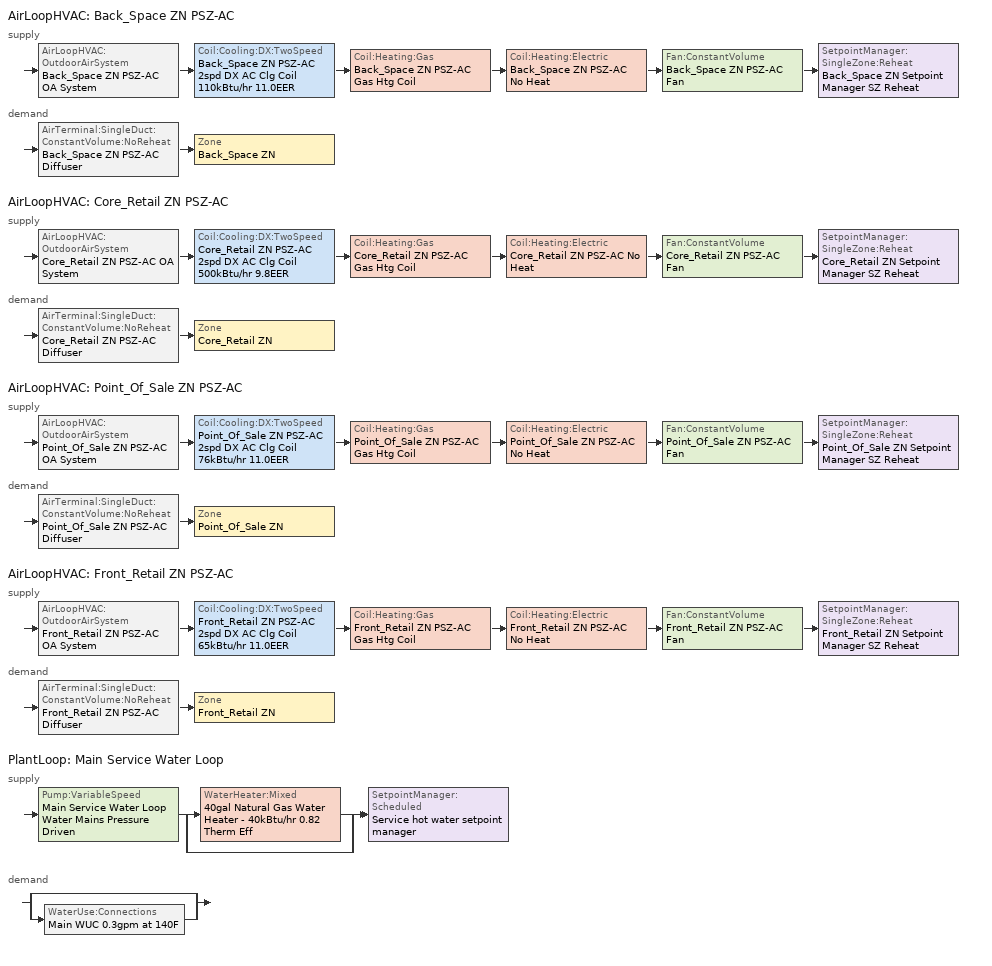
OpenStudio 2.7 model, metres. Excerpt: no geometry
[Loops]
AirLoopHVAC 'Back_Space ZN PSZ-AC'
 supply: AirLoopHVAC:OutdoorAirSystem 'Back_Space ZN PSZ-AC OA System' > Coil:Cooling:DX:TwoSpeed 'Back_Space ZN PSZ-AC 2spd DX AC Clg Coil 110kBtu/hr 11.0EER' > Coil:Heating:Gas 'Back_Space ZN PSZ-AC Gas Htg Coil' > Coil:Heating:Electric 'Back_Space ZN PSZ-AC No Heat' > Fan:ConstantVolume 'Back_Space ZN PSZ-AC Fan' > SetpointManager:SingleZone:Reheat 'Back_Space ZN Setpoint Manager SZ Reheat'
 demand: AirTerminal:SingleDuct:ConstantVolume:NoReheat 'Back_Space ZN PSZ-AC Diffuser' > Zone 'Back_Space ZN'
AirLoopHVAC 'Core_Retail ZN PSZ-AC'
 supply: AirLoopHVAC:OutdoorAirSystem 'Core_Retail ZN PSZ-AC OA System' > Coil:Cooling:DX:TwoSpeed 'Core_Retail ZN PSZ-AC 2spd DX AC Clg Coil 500kBtu/hr 9.8EER' > Coil:Heating:Gas 'Core_Retail ZN PSZ-AC Gas Htg Coil' > Coil:Heating:Electric 'Core_Retail ZN PSZ-AC No Heat' > Fan:ConstantVolume 'Core_Retail ZN PSZ-AC Fan' > SetpointManager:SingleZone:Reheat 'Core_Retail ZN Setpoint Manager SZ Reheat'
 demand: AirTerminal:SingleDuct:ConstantVolume:NoReheat 'Core_Retail ZN PSZ-AC Diffuser' > Zone 'Core_Retail ZN'
AirLoopHVAC 'Point_Of_Sale ZN PSZ-AC'
 supply: AirLoopHVAC:OutdoorAirSystem 'Point_Of_Sale ZN PSZ-AC OA System' > Coil:Cooling:DX:TwoSpeed 'Point_Of_Sale ZN PSZ-AC 2spd DX AC Clg Coil 76kBtu/hr 11.0EER' > Coil:Heating:Gas 'Point_Of_Sale ZN PSZ-AC Gas Htg Coil' > Coil:Heating:Electric 'Point_Of_Sale ZN PSZ-AC No Heat' > Fan:ConstantVolume 'Point_Of_Sale ZN PSZ-AC Fan' > SetpointManager:SingleZone:Reheat 'Point_Of_Sale ZN Setpoint Manager SZ Reheat'
 demand: AirTerminal:SingleDuct:ConstantVolume:NoReheat 'Point_Of_Sale ZN PSZ-AC Diffuser' > Zone 'Point_Of_Sale ZN'
AirLoopHVAC 'Front_Retail ZN PSZ-AC'
 supply: AirLoopHVAC:OutdoorAirSystem 'Front_Retail ZN PSZ-AC OA System' > Coil:Cooling:DX:TwoSpeed 'Front_Retail ZN PSZ-AC 2spd DX AC Clg Coil 65kBtu/hr 11.0EER' > Coil:Heating:Gas 'Front_Retail ZN PSZ-AC Gas Htg Coil' > Coil:Heating:Electric 'Front_Retail ZN PSZ-AC No Heat' > Fan:ConstantVolume 'Front_Retail ZN PSZ-AC Fan' > SetpointManager:SingleZone:Reheat 'Front_Retail ZN Setpoint Manager SZ Reheat'
 demand: AirTerminal:SingleDuct:ConstantVolume:NoReheat 'Front_Retail ZN PSZ-AC Diffuser' > Zone 'Front_Retail ZN'
PlantLoop 'Main Service Water Loop'
 supply: Pump:VariableSpeed 'Main Service Water Loop Water Mains Pressure Driven' > split
  | WaterHeater:Mixed '40gal Natural Gas Water Heater - 40kBtu/hr 0.82 Therm Eff'
  | bypass
  join > SetpointManager:Scheduled 'Service hot water setpoint manager'
 demand: split
  | bypass
  | WaterUse:Connections 'Main WUC 0.3gpm at 140F'
[Sizing:Zone] Zone Cooling Design Supply Air Temperature Input Method=SupplyAirTemperature; Zone Cooling Design Supply Air Temperature {C}=12.7778; Zone Cooling Design Supply Air Temperature Difference {deltaC}=11.11; Zone Heating Design Supply Air Temperature Input Method=SupplyAirTemperature; Zone Heating Design Supply Air Temperature {C}=50; Zone Heating Design Supply Air Temperature Difference {deltaC}=11.11; Zone Cooling Design Supply Air Humidity Ratio {kg-H2O/kg-air}=0.0085; Zone Heating Design Supply Air Humidity Ratio {kg-H2O/kg-air}=0.008; Cooling Design Air Flow Method=DesignDay; Heating Design Air Flow Method=DesignDay; Account for Dedicated Outdoor Air System=No; Dedicated Outdoor Air System Control Strategy=NeutralSupplyAir; Dedicated Outdoor Air Low Setpoint Temperature for Design {C}=autosize; Dedicated Outdoor Air High Setpoint Temperature for Design {C}=autosize
Back_Space ZN; Core_Retail ZN; Front_Retail ZN; Point_Of_Sale ZN
[Zone equipment]
Back_Space ZN: Back_Space ZN PSZ-AC Diffuser
Core_Retail ZN: Core_Retail ZN PSZ-AC Diffuser
Front_Retail ZN: Front_Retail ZN PSZ-AC Diffuser
Point_Of_Sale ZN: Point_Of_Sale ZN PSZ-AC Diffuser
[AirLoopHVAC] Availability Schedule=RetailStandalone HVACOperationSchd; Design Supply Air Flow Rate {m3/s}=AutoSize
Back_Space ZN PSZ-AC; Core_Retail ZN PSZ-AC; Point_Of_Sale ZN PSZ-AC; Front_Retail ZN PSZ-AC
[Sizing:System] Type of Load to Size On=Sensible; Design Outdoor Air Flow Rate {m3/s}=Autosize; Central Heating Maximum System Air Flow Ratio=1; Preheat Design Temperature {C}=7.22222; Preheat Design Humidity Ratio {kg-H2O/kg-Air}=0.008; Precool Design Temperature {C}=12.7778; Precool Design Humidity Ratio {kg-H2O/kg-Air}=0.008; Central Cooling Design Supply Air Temperature {C}=12.7778; Central Heating Design Supply Air Temperature {C}=50; Sizing Option=Coincident; 100% Outdoor Air in Cooling=No; 100% Outdoor Air in Heating=No; Central Cooling Design Supply Air Humidity Ratio {kg-H2O/kg-Air}=0.0085; Central Heating Design Supply Air Humidity Ratio {kg-H2O/kg-Air}=0.008; Cooling Design Air Flow Method=DesignDay; Cooling Design Air Flow Rate {m3/s}=0; Heating Design Air Flow Method=DesignDay; Heating Design Air Flow Rate {m3/s}=0; System Outdoor Air Method=ZoneSum; Zone Maximum Outdoor Air Fraction=1; Cooling Supply Air Flow Rate Per Floor Area {m3/s-m2}=0.00996765; Cooling Fraction of Autosized Cooling Supply Air Flow Rate=1; Cooling Supply Air Flow Rate Per Unit Cooling Capacity {m3/s-W}=3.94755e-05; Heating Supply Air Flow Rate Per Floor Area {m3/s-m2}=0.00996765; Heating Fraction of Autosized Heating Supply Air Flow Rate=1; Heating Fraction of Autosized Cooling Supply Air Flow Rate=1; Heating Supply Air Flow Rate Per Unit Heating Capacity {m3/s-W}=3.15882e-05; Cooling Design Capacity Method=CoolingDesignCapacity; Cooling Design Capacity {W}=autosize; Cooling Design Capacity Per Floor Area {W/m2}=234.7; Fraction of Autosized Cooling Design Capacity=1; Heating Design Capacity Method=HeatingDesignCapacity; Heating Design Capacity {W}=autosize; Heating Design Capacity Per Floor Area {W/m2}=157; Fraction of Autosized Heating Design Capacity=1; Central Cooling Capacity Control Method=OnOff
Back_Space ZN PSZ-AC; Core_Retail ZN PSZ-AC; Point_Of_Sale ZN PSZ-AC; Front_Retail ZN PSZ-AC
[SetpointManager:SingleZone:Reheat] Minimum Supply Air Temperature {C}=12.7778; Maximum Supply Air Temperature {C}=50
Name | Control Zone | Setpoint Node or NodeList
Back_Space ZN Setpoint Manager SZ Reheat | Back_Space ZN | Back_Space ZN PSZ-AC Supply Outlet Node
Core_Retail ZN Setpoint Manager SZ Reheat | Core_Retail ZN | Core_Retail ZN PSZ-AC Supply Outlet Node
Point_Of_Sale ZN Setpoint Manager SZ Reheat | Point_Of_Sale ZN | Point_Of_Sale ZN PSZ-AC Supply Outlet Node
Front_Retail ZN Setpoint Manager SZ Reheat | Front_Retail ZN | Front_Retail ZN PSZ-AC Supply Outlet Node
[Fan:ConstantVolume] Availability Schedule=RetailStandalone HVACOperationSchd; Maximum Flow Rate {m3/s}=AutoSize; Motor In Airstream Fraction=1
Name | Fan Total Efficiency | Pressure Rise {Pa} | Motor Efficiency
Back_Space ZN PSZ-AC Fan | 0.58175 | 622.722 | 0.895
Core_Retail ZN PSZ-AC Fan | 0.6006 | 1018.77 | 0.924
Point_Of_Sale ZN PSZ-AC Fan; Front_Retail ZN PSZ-AC Fan | 0.56225 | 622.722 | 0.865
[Coil:Heating:Gas] Availability Schedule=Always On Discrete; Gas Burner Efficiency=0.8; Nominal Capacity {W}=AutoSize; Parasitic Electric Load {W}=0; Parasitic Gas Load {W}=0
Back_Space ZN PSZ-AC Gas Htg Coil; Core_Retail ZN PSZ-AC Gas Htg Coil; Point_Of_Sale ZN PSZ-AC Gas Htg Coil; Front_Retail ZN PSZ-AC Gas Htg Coil
[Coil:Heating:Electric] Availability Schedule=Always Off Discrete; Efficiency=1; Nominal Capacity {W}=0
Back_Space ZN PSZ-AC No Heat; Core_Retail ZN PSZ-AC No Heat; Point_Of_Sale ZN PSZ-AC No Heat; Front_Retail ZN PSZ-AC No Heat
[Coil:Cooling:DX:TwoSpeed] Availability Schedule=Always On Discrete; Rated High Speed Total Cooling Capacity {W}=Autosize; Rated High Speed Sensible Heat Ratio=Autosize; Rated High Speed Air Flow Rate {m3/s}=Autosize; Total Cooling Capacity Function of Temperature Curve=PSZ-AC_Unitary_PackagecoolCapFT; Total Cooling Capacity Function of Flow Fraction Curve=PSZ-AC_Unitary_PackagecoolFFF; Energy Input Ratio Function of Temperature Curve=PSZ-AC DX Unitary Package EIRFT; Energy Input Ratio Function of Flow Fraction Curve=PSZ-AC_Unitary_PackagecoolEIRFFF; Part Load Fraction Correlation Curve=PSZ-AC_Unitary_PackagecoolPLR; Rated Low Speed Total Cooling Capacity {W}=Autosize; Rated Low Speed Sensible Heat Ratio=0.69; Low Speed Total Cooling Capacity Function of Temperature Curve=PSZ-AC_Unitary_PackagecoolCapFT; Low Speed Energy Input Ratio Function of Temperature Curve=PSZ-AC DX Unitary Package EIRFT; Condenser Type=AirCooled; High Speed Evaporative Condenser Effectiveness=0; High Speed Evaporative Condenser Air Flow Rate {m3/s}=Autosize; High Speed Evaporative Condenser Pump Rated Power Consumption {W}=Autosize; Low Speed Evaporative Condenser Effectiveness=0; Low Speed Evaporative Condenser Air Flow Rate {m3/s}=Autosize; Low Speed Evaporative Condenser Pump Rated Power Consumption {W}=Autosize; Basin Heater Capacity {W/K}=10; Basin Heater Setpoint Temperature {C}=2
Name | Rated High Speed COP {W/W} | Rated Low Speed COP {W/W}
Back_Space ZN PSZ-AC 2spd DX AC Clg Coil 110kBtu/hr 11.0EER; Point_Of_Sale ZN PSZ-AC 2spd DX AC Clg Coil 76kBtu/hr 11.0EER; Front_Retail ZN PSZ-AC 2spd DX AC Clg Coil 65kBtu/hr 11.0EER | 3.79883 | 3.79883
Core_Retail ZN PSZ-AC 2spd DX AC Clg Coil 500kBtu/hr 9.8EER | 3.39929 | 3.39929
[Controller:OutdoorAir] Minimum Outdoor Air Flow Rate {m3/s}=autosize; Maximum Outdoor Air Flow Rate {m3/s}=Autosize; Economizer Control Type=DifferentialEnthalpy; Economizer Control Action Type=ModulateFlow; Lockout Type=NoLockout; Minimum Limit Type=FixedMinimum; Minimum Outdoor Air Schedule=RetailStandalone MinOA_MotorizedDamper_Sched; High Humidity Control=No
Name | Controller Mechanical Ventilation | Heat Recovery Bypass Control Type
Back_Space ZN PSZ-AC OA System Controller | Controller Mechanical Ventilation 1 | BypassWhenWithinEconomizerLimits
Core_Retail ZN PSZ-AC OA System Controller | Controller Mechanical Ventilation 2 | BypassWhenOAFlowGreaterThanMinimum
Point_Of_Sale ZN PSZ-AC OA System Controller | Controller Mechanical Ventilation 3 | BypassWhenWithinEconomizerLimits
Front_Retail ZN PSZ-AC OA System Controller | Controller Mechanical Ventilation 4 | BypassWhenWithinEconomizerLimits
[Controller:MechanicalVentilation] Availability Schedule=Always On Discrete; System Outdoor Air Method=ZoneSum
Controller Mechanical Ventilation 1; Controller Mechanical Ventilation 2; Controller Mechanical Ventilation 3; Controller Mechanical Ventilation 4
[AirLoopHVAC:OutdoorAirSystem]
Name | Controller
Back_Space ZN PSZ-AC OA System | Back_Space ZN PSZ-AC OA System Controller
Core_Retail ZN PSZ-AC OA System | Core_Retail ZN PSZ-AC OA System Controller
Point_Of_Sale ZN PSZ-AC OA System | Point_Of_Sale ZN PSZ-AC OA System Controller
Front_Retail ZN PSZ-AC OA System | Front_Retail ZN PSZ-AC OA System Controller
[AirTerminal:SingleDuct:ConstantVolume:NoReheat] Availability Schedule=Always On Discrete; Maximum Air Flow Rate {m3/s}=AutoSize
Back_Space ZN PSZ-AC Diffuser; Core_Retail ZN PSZ-AC Diffuser; Point_Of_Sale ZN PSZ-AC Diffuser; Front_Retail ZN PSZ-AC Diffuser
[PlantLoop]
Main Service Water Loop: Glycol Concentration=0; Maximum Loop Temperature {C}=60; Minimum Loop Temperature {C}=10; Plant Loop Volume {m3}=Autocalculate; Load Distribution Scheme=Optimal
[Sizing:Plant]
Main Service Water Loop: Loop Type=Heating; Design Loop Exit Temperature {C}=60; Loop Design Temperature Difference {deltaC}=5; Sizing Option=NonCoincident; Zone Timesteps in Averaging Window=1; Coincident Sizing Factor Mode=None
[SetpointManager:Scheduled]
Service hot water setpoint manager: Control Variable=Temperature; Schedule=Service Water Loop Temp - 140F; Setpoint Node or NodeList=Main Service Water Loop Supply Outlet Node
[Pump:VariableSpeed]
Main Service Water Loop Water Mains Pressure Driven: Rated Pump Head {Pa}=0.001; Motor Efficiency=0.7; Pump Control Type=Continuous; Skin Loss Radiative Fraction=0.5; Design Power Sizing Method=PowerPerFlowPerPressure; Design Electric Power per Unit Flow Rate {W/(m3/s)}=348701.1; Design Shaft Power per Unit Flow Rate per Unit Head {W-s/m3-Pa}=1.28205; Design Minimum Flow Rate Fraction=0
[WaterHeater:Mixed]
40gal Natural Gas Water Heater - 40kBtu/hr 0.82 Therm Eff: Tank Volume {m3}=0.151416; Setpoint Temperature Schedule=Service Water Loop Temp - 140F; Deadband Temperature Difference {deltaC}=2; Maximum Temperature Limit {C}=60; Heater Control Type=Cycle; Heater Maximum Capacity {W}=11722.8; Heater Fuel Type=NaturalGas; Heater Thermal Efficiency=0.82; Off Cycle Parasitic Fuel Consumption Rate {W}=1860; Off Cycle Parasitic Fuel Type=NaturalGas; Off Cycle Parasitic Heat Fraction to Tank=0; On Cycle Parasitic Fuel Consumption Rate {W}=1860; On Cycle Parasitic Fuel Type=NaturalGas; On Cycle Parasitic Heat Fraction to Tank=0; Ambient Temperature Indicator=ThermalZone; Ambient Temperature Thermal Zone=Back_Space ZN; Off Cycle Loss Coefficient to Ambient Temperature {W/K}=4.1013; On Cycle Loss Coefficient to Ambient Temperature {W/K}=4.1013; Use Side Effectiveness=1; Source Side Effectiveness=1; Use Side Design Flow Rate {m3/s}=autosize; Source Side Design Flow Rate {m3/s}=autosize; Indirect Water Heating Recovery Time {hr}=1.5; Source Side Flow Control Mode=IndirectHeatPrimarySetpoint
[WaterUse:Connections]
Main WUC 0.3gpm at 140F: Water Use Equipment Name 1=Main Service Water Use 0.3gpm at 140F
[WaterUse:Equipment:Definition]
Main Service Water Use Def 0.3gpm: Peak Flow Rate {m3/s}=1.89271e-05; Target Temperature Schedule=Mixed Water At Faucet Temp - 140F; Sensible Fraction Schedule=Fraction Sensible - 0.2; Latent Fraction Schedule=Fraction Latent - 0.05
[WaterUse:Equipment]
Main Service Water Use 0.3gpm at 140F: Water Use Equipment Definition=Main Service Water Use Def 0.3gpm; Flow Rate Fraction Schedule=RetailStandalone BLDG_SWH_SCH
[Schedule:Ruleset]
Name | Default Day Schedule | Summer Design Day Schedule | Winter Design Day Schedule
RetailStandalone HVACOperationSchd | RetailStandalone HVACOperationSchd Default | RetailStandalone HVACOperationSchd Summer Design Day | RetailStandalone HVACOperationSchd Winter Design Day
RetailStandalone MinOA_MotorizedDamper_Sched | RetailStandalone MinOA_MotorizedDamper_Sched Default | RetailStandalone MinOA_MotorizedDamper_Sched Summer Design Day | RetailStandalone MinOA_MotorizedDamper_Sched Winter Design Day
Service Water Loop Temp - 140F | Service Water Loop Temp - 140F Default
Fraction Sensible - 0.2 | Fraction Sensible - 0.2 Default
Fraction Latent - 0.05 | Fraction Latent - 0.05 Default
Mixed Water At Faucet Temp - 140F | Mixed Water At Faucet Temp - 140F Default
RetailStandalone BLDG_SWH_SCH | RetailStandalone BLDG_SWH_SCH Default | RetailStandalone BLDG_SWH_SCH Summer Design Day | RetailStandalone BLDG_SWH_SCH Winter Design Day
[Schedule:Day]
RetailStandalone HVACOperationSchd Default: 8, 0, 0, 19, 0, 1, 24, 0, 0
RetailStandalone HVACOperationSchd Summer Design Day; RetailStandalone HVACOperationSchd SmrDsn|Wkdy Day: 6, 0, 0, 21, 0, 1, 24, 0, 0
RetailStandalone HVACOperationSchd Winter Design Day; RetailStandalone HVACOperationSchd WntrDsn|Sat Day: 6, 0, 0, 22, 0, 1, 24, 0, 0
RetailStandalone MinOA_MotorizedDamper_Sched Default: 9, 0, 0, 19, 0, 1, 24, 0, 0
RetailStandalone MinOA_MotorizedDamper_Sched Sat Day: 7, 0, 0, 22, 0, 1, 24, 0, 0
RetailStandalone MinOA_MotorizedDamper_Sched Summer Design Day; RetailStandalone MinOA_MotorizedDamper_Sched SmrDsn|Wkdy Day: 7, 0, 0, 21, 0, 1, 24, 0, 0
RetailStandalone MinOA_MotorizedDamper_Sched Winter Design Day: 24, 0, 1
Service Water Loop Temp - 140F Default; Mixed Water At Faucet Temp - 140F Default: 24, 0, 60
Fraction Sensible - 0.2 Default: 24, 0, 0.2
Fraction Latent - 0.05 Default: 24, 0, 0.05
RetailStandalone BLDG_SWH_SCH Default: 9, 0, 0, 10, 0, 0.14, 11, 0, 0.29, 12, 0, 0.31, 14, 0, 0.36, 15, 0, 0.34, 16, 0, 0.35, 17, 0, 0.37, 18, 0, 0.34, 19, 0, 0.25, 24, 0, 0
RetailStandalone BLDG_SWH_SCH Summer Design Day; RetailStandalone BLDG_SWH_SCH SmrDsn|Wkdy Day: 7, 0, 0, 8, 0, 0.15, 9, 0, 0.23, 10, 0, 0.32, 11, 0, 0.41, 12, 0, 0.57, 13, 0, 0.62, 14, 0, 0.61, 15, 0, 0.5, 16, 0, 0.45, 17, 0, 0.46, 18, 0, 0.47, 19, 0, 0.42, 20, 0, 0.34, 21, 0, 0.33, 24, 0, 0
RetailStandalone BLDG_SWH_SCH Winter Design Day; RetailStandalone BLDG_SWH_SCH WntrDsn|Sat Day: 7, 0, 0, 8, 0, 0.2, 9, 0, 0.24, 10, 0, 0.27, 11, 0, 0.42, 12, 0, 0.54, 13, 0, 0.59, 14, 0, 0.6, 15, 0, 0.49, 16, 0, 0.48, 17, 0, 0.47, 18, 0, 0.46, 19, 0, 0.44, 20, 0, 0.36, 21, 0, 0.29, 22, 0, 0.22, 24, 0, 0
[Schedule:Rule] Date Specification Type=DateRange; Start Month=1; Start Day=1; End Month=12; End Day=31
Name | Schedule Ruleset | Rule Order | Day Schedule | Apply Monday | Apply Tuesday | Apply Wednesday | Apply Thursday | Apply Friday | Apply Saturday
Schedule Rule 25 | RetailStandalone HVACOperationSchd | 1 | RetailStandalone HVACOperationSchd SmrDsn|Wkdy Day | Yes | Yes | Yes | Yes | Yes
Schedule Rule 26 | RetailStandalone HVACOperationSchd | 0 | RetailStandalone HVACOperationSchd WntrDsn|Sat Day |  |  |  |  |  | Yes
Schedule Rule 27 | RetailStandalone MinOA_MotorizedDamper_Sched | 1 | RetailStandalone MinOA_MotorizedDamper_Sched Sat Day |  |  |  |  |  | Yes
Schedule Rule 28 | RetailStandalone MinOA_MotorizedDamper_Sched | 0 | RetailStandalone MinOA_MotorizedDamper_Sched SmrDsn|Wkdy Day | Yes | Yes | Yes | Yes | Yes
Schedule Rule 29 | RetailStandalone BLDG_SWH_SCH | 1 | RetailStandalone BLDG_SWH_SCH SmrDsn|Wkdy Day | Yes | Yes | Yes | Yes | Yes
Schedule Rule 30 | RetailStandalone BLDG_SWH_SCH | 0 | RetailStandalone BLDG_SWH_SCH WntrDsn|Sat Day |  |  |  |  |  | Yes
[Schedule:Constant]
Name | Value
Always On Discrete | 1
Always Off Discrete | 0
[Curve:Biquadratic] Minimum Value of x=12.77778; Maximum Value of x=23.88889; Minimum Value of y=21.11111; Maximum Value of y=46.11111
Name | Coefficient1 Constant | Coefficient2 x | Coefficient3 x**2 | Coefficient4 y | Coefficient5 y**2 | Coefficient6 x*y
PSZ-AC_Unitary_PackagecoolCapFT | 0.766956 | 0.0107756 | -4.14703e-05 | 0.00134961 | -0.000261144 | 0.000457488
PSZ-AC DX Unitary Package EIRFT | 0.297145 | 0.0430933 | -0.000748766 | 0.00597727 | 0.000482112 | -0.000956448
[Curve:Quadratic]
Name | Coefficient1 Constant | Coefficient2 x | Coefficient3 x**2 | Minimum Value of x | Maximum Value of x
PSZ-AC_Unitary_PackagecoolFFF | 0.8 | 0.2 | 0 | 0.5 | 1.5
PSZ-AC_Unitary_PackagecoolEIRFFF | 1.156 | -0.1816 | 0.0256 | 0.5 | 1.5
PSZ-AC_Unitary_PackagecoolPLR | 0.75 | 0.25 | 0 | 0 | 1
